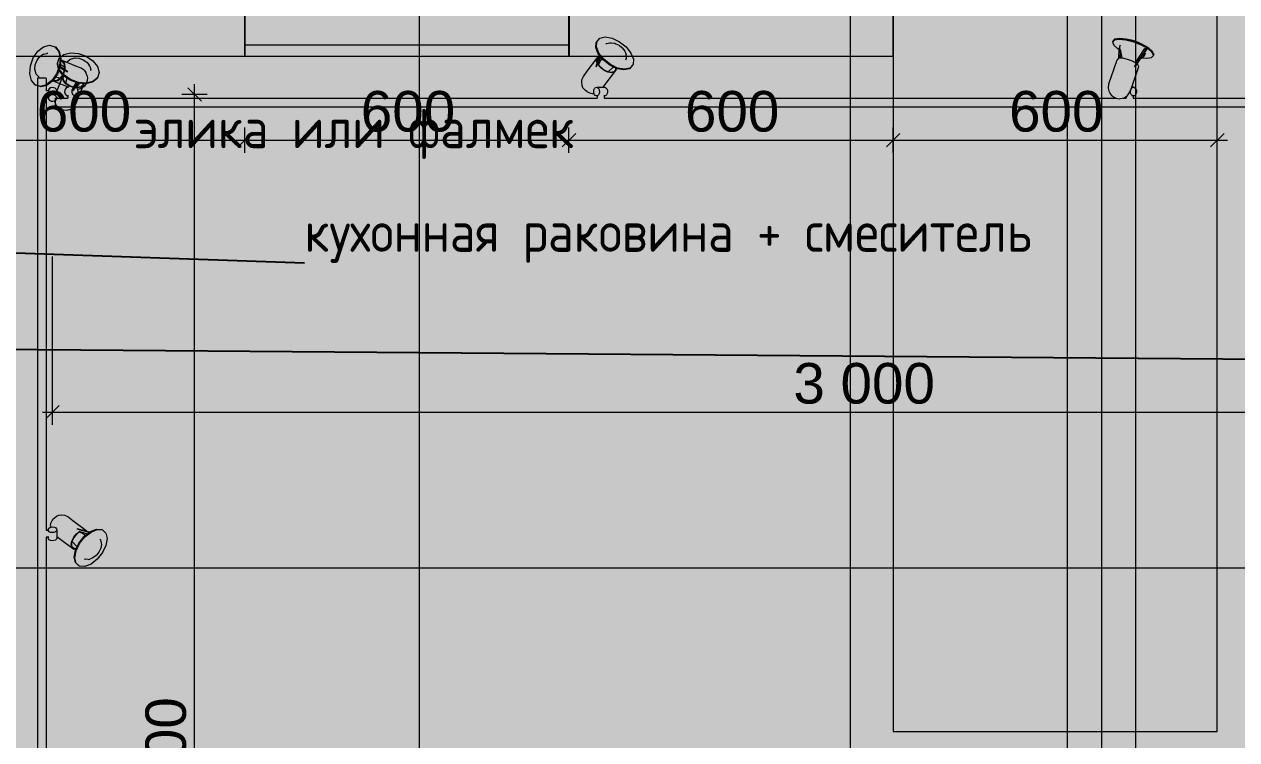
# Model space of a CAD drawing. Header units: millimetres. Extents: x 2336463 to 2579121, y 595385 to 778077.
# Drawn here: x 2474941 to 2477186, y 715096 to 716421 of the extents above; entities that cross this region are included whole.
import ezdxf

# ---------------------------------------------------------------- set-up
doc = ezdxf.new("R2010")
doc.units = ezdxf.units.MM
doc.header["$MEASUREMENT"] = 0
for name, color, linetype, lineweight, true_color in [('+комнаты_Ном._пера__119', 7, 'Continuous', 0, 0xdecbcb), ('+обмер_Ном._пера__242', 7, 'Continuous', 13, 0x1b55b5), ('+развертка_Ном._пера__242', 7, 'Continuous', 13, 0x1b55b5), ('+светильники размеры_Ном._пера__242', 7, 'Continuous', 13, 0x1b55b5), ('1 Планировка размеры_Ном._пера__242', 7, 'Continuous', 13, 0x1b55b5), ('MEP - Электрооборудование.ЭО_Ном._пера__58', 7, 'Continuous', 5, 0xdf0000), ('Сантехника_Ном._пера__45', 7, 'Continuous', 0, 0x76a6fe)]:
    doc.layers.add(name, color=color, linetype=linetype, lineweight=lineweight, true_color=true_color)
for name, color, linetype in [('+обмер', 7, 'Continuous'), ('+светильники размеры', 7, 'Continuous'), ('1 Планировка', 7, 'Continuous'), ('1 Планировка размеры', 7, 'Continuous')]:
    doc.layers.add(name, color=color, linetype=linetype)
for name, color, linetype, lineweight in [('+план полов_Ном._пера__1', 7, 'Continuous', 13), ('1 Планировка_Ном._пера__1', 7, 'Continuous', 13), ('MEP - Электрооборудование.ЭО_Ном._пера__101', 252, 'Continuous', 5), ('Интерьер - Мебель_Ном._пера__19', 255, 'Continuous', 0), ('Сантехника_Ном._пера__5', 5, 'Continuous', 13)]:
    doc.layers.add(name, color=color, linetype=linetype, lineweight=lineweight)
doc.styles.add('СГЕНЕРИР_СТИЛЬ_1', font='arial.ttf')
doc.styles.add('СГЕНЕРИР_СТИЛЬ_3', font='isocp.shx')
doc.styles.add('СГЕНЕРИР_СТИЛЬ_4', font='isocp.shx')
doc.dimstyles.new('СГЕНЕРИР_СТИЛЬ__1', dxfattribs={"dimtxt": 75, "dimasz": 23.75, "dimexe": 0.18, "dimexo": 300, "dimgap": 0, "dimtad": 1, "dimtih": 1, "dimtoh": 1, "dimdec": 0, "dimzin": 0, "dimdsep": 46, "dimtxsty": 'СГЕНЕРИР_СТИЛЬ_1', "dimblk": 'ARROWHEAD_6', "dimblk1": 'ARROWHEAD_6', "dimblk2": 'ARROWHEAD_6', "dimcen": 0.09, "dimclrd": 256, "dimclre": 256, "dimclrt": 256, "dimazin": 0, "dimtfac": 1, "dimtdec": 4, "dimtmove": 0, "dimatfit": 3, "dimfxl": 0, "dimtolj": 1, "dimtzin": 0, "dimarcsym": 0})
doc.dimstyles.new('СГЕНЕРИР_СТИЛЬ__11', dxfattribs={"dimtxt": 0.18, "dimasz": 91.2, "dimexe": 0.18, "dimexo": 0.0625, "dimgap": 0, "dimtad": 0, "dimtih": 1, "dimtoh": 1, "dimdec": 4, "dimzin": 0, "dimdsep": 46, "dimcen": 0.09, "dimadec": 0, "dimazin": 0, "dimtfac": 1, "dimtdec": 4, "dimtmove": 0, "dimatfit": 3, "dimldrblk": 'ARROWHEAD_11', "dimfxl": 0, "dimtolj": 1, "dimtzin": 0, "dimarcsym": 0})
doc.dimstyles.new('СГЕНЕРИР_СТИЛЬ__2', dxfattribs={"dimtxt": 75, "dimasz": 23.75, "dimexe": 0.18, "dimexo": 300, "dimgap": 0, "dimtad": 1, "dimdec": 0, "dimzin": 0, "dimdsep": 46, "dimtxsty": 'СГЕНЕРИР_СТИЛЬ_1', "dimblk": 'ARROWHEAD_6', "dimblk1": 'ARROWHEAD_6', "dimblk2": 'ARROWHEAD_6', "dimcen": 0.09, "dimclrd": 256, "dimclre": 256, "dimclrt": 256, "dimazin": 0, "dimtfac": 1, "dimtdec": 4, "dimtmove": 0, "dimatfit": 3, "dimfxl": 0, "dimtolj": 1, "dimtzin": 0, "dimarcsym": 0})

# ---------------------------------------------------------------- blocks, each defined once
blk = doc.blocks.new('Перекрытие_22', base_point=(2474749.5, 716961.3))
at = {"layer": '1 Планировка_Ном._пера__1', "color": 7, "linetype": 'Continuous', "lineweight": 13, "flags": 128}
blk.add_lwpolyline([(2474749.5, 716961.3), (2474749.5, 716361.3), (2475349.5, 716361.3), (2475349.5, 716961.3)], close=True, dxfattribs=at)
blk = doc.blocks.new('Перекрытие_23', base_point=(2475349.5, 716961.3))
at = {"layer": '1 Планировка_Ном._пера__1', "color": 7, "linetype": 'Continuous', "lineweight": 13, "flags": 128}
blk.add_lwpolyline([(2475349.5, 716961.3), (2475349.5, 716361.3), (2475949.7, 716361.3), (2475949.7, 716961.3)], close=True, dxfattribs=at)
blk = doc.blocks.new('Перекрытие_24', base_point=(2475950, 716961.3))
at = {"layer": '1 Планировка_Ном._пера__1', "color": 7, "linetype": 'Continuous', "lineweight": 13, "flags": 128}
blk.add_lwpolyline([(2475950, 716961.3), (2475950, 716361.3), (2476550, 716361.3), (2476550, 716961.3)], close=True, dxfattribs=at)
blk = doc.blocks.new('Перекрытие_25', base_point=(2476550.4, 716961.3))
at = {"layer": '1 Планировка_Ном._пера__1', "color": 7, "linetype": 'Continuous', "lineweight": 13, "flags": 128}
blk.add_lwpolyline([(2476550.4, 716961.3), (2476550.4, 715111.4), (2477150.4, 715111.4), (2477150.4, 716961.3)], close=True, dxfattribs=at)
blk = doc.blocks.new('Перекрытие_27', base_point=(2476935.7, 714711.4))
at = {"layer": '1 Планировка_Ном._пера__1', "color": 7, "linetype": 'Continuous', "lineweight": 13, "flags": 128}
blk.add_lwpolyline([(2476935.7, 714711.4), (2477335.7, 714711.4), (2477335.7, 716961.3), (2476935.7, 716961.3)], close=True, dxfattribs=at)
blk = doc.blocks.new('Варочная Панель Электрическая 25_2')
at = {"layer": '1 Планировка_Ном._пера__1', "color": 7, "linetype": 'Continuous', "lineweight": 13}
for p, q in [((572, 600), (0, 600)), ((0, 600), (0, 0)), ((572, 0), (572, 600)), ((0, 0), (572, 0))]:
    blk.add_line(p, q, dxfattribs=at)
for centre, major_axis, start_param, end_param in [((161, 423.1), (0, 107.6), 4.712389, 7.853982), ((395, 427.9), (0, 83.7), 4.712389, 7.853982), ((395, 427.9), (0, 83.7), 1.570796, 4.712389), ((161, 423.1), (0, 107.6), 1.570796, 4.712389), ((395, 225.9), (0, 83.7), 4.712389, 7.853982), ((155, 172.1), (0, 95.6), 4.712389, 7.853982), ((395, 225.9), (0, 83.7), 1.570796, 4.712389), ((155, 172.1), (0, 95.6), 1.570796, 4.712389)]:
    blk.add_ellipse(centre, major_axis=major_axis, ratio=0.836667, start_param=start_param, end_param=end_param, dxfattribs=at)
for centre in [(330.7, 54.6), (394.2, 54.6), (457.7, 54.6), (521.2, 54.6)]:
    blk.add_ellipse(centre, major_axis=(0, 30.4), ratio=0.836667, dxfattribs=at)
blk = doc.blocks.new('Набор Источников Света Настенный 25_4')
at = {"layer": 'MEP - Электрооборудование.ЭО_Ном._пера__58', "color": 12, "linetype": 'Continuous', "lineweight": 5, "true_color": 0xdf0000}
for p, q in [((1250, 0), (-1250, 0)), ((1250, -8), (1250, 0)), ((400.3, -16), (-381, -16)), ((394.4, -24.5), (395.7, -22)), ((395.7, -22), (397.5, -20.4)), ((397.5, -20.4), (399.5, -20)), ((400.3, -20), (399.5, -20)), ((400.3, -21.4), (400.3, -16)), ((409.3, -24.5), (410.5, -22)), ((410.5, -22), (412.3, -20.4)), ((414.4, -20), (411.6, -20)), ((412.3, -20.4), (414.4, -20)), ((1213.6, -16), (413.1, -16)), ((413.1, -20), (413.1, -16)), ((414.4, -20), (416.4, -20.8)), ((416.4, -20.8), (418.1, -22.7)), ((1210.5, -21), (1208.7, -23)), ((1212.7, -20), (1210.5, -21)), ((1215, -20.3), (1212.7, -20)), ((1215.2, -20), (1212.7, -20)), ((1213.6, -20), (1213.6, -16)), ((1217, -21.8), (1215, -20.3)), ((1218.5, -24.2), (1217, -21.8)), ((1250, -16), (1226.4, -16)), ((1226.4, -21.6), (1226.4, -16)), ((1228.4, -20.3), (1226.4, -20.1)), ((1230.4, -21.8), (1228.4, -20.3)), ((1231.9, -24.2), (1230.4, -21.8)), ((1250, -11.1), (1250, -8)), ((1250, -13.7), (1250, -11.1)), ((1250, -15.4), (1250, -13.7)), ((1250, -16), (1250, -15.4)), ((396.2, -43.4), (378.3, -67.2)), ((393.9, -27.5), (394.4, -24.5)), ((394.2, -30.6), (393.9, -27.5)), ((395.2, -33.3), (394.2, -30.6)), ((396.9, -35.2), (395.2, -33.3)), ((401.8, -36), (396.2, -43.4)), ((398.9, -36), (396.9, -35.2)), ((413.8, -36), (398.9, -36)), ((408.8, -27.5), (409.3, -24.5)), ((409, -30.6), (408.8, -27.5)), ((410.1, -33.3), (409, -30.6)), ((411.8, -35.2), (410.1, -33.3)), ((413.8, -36), (411.8, -35.2)), ((415.9, -35.6), (413.8, -36)), ((417.7, -34), (415.9, -35.6)), ((418.9, -31.5), (417.7, -34)), ((418.1, -22.7), (419.2, -25.4)), ((421.6, -24.2), (418.9, -24.8)), ((419.4, -28.5), (418.9, -31.5)), ((419.2, -25.4), (419.4, -28.5)), ((421.6, -24.2), (426.4, -25)), ((426.4, -25), (431.4, -27.4)), ((432.2, -28), (431.4, -27.4)), ((432.2, -28), (434.7, -29.9)), ((434.7, -29.9), (435.9, -31)), ((435.9, -31), (439.3, -35.3)), ((439.3, -35.3), (441, -39.5)), ((441, -39.5), (441.5, -45.3)), ((1190.7, -48.3), (1192.6, -42.8)), ((1192.6, -42.8), (1195.8, -38.2)), ((1195.8, -38.2), (1199.7, -35.1)), ((1199.7, -35.1), (1204.3, -33.1)), ((1204.3, -33.1), (1208.2, -32)), ((1207.6, -25.7), (1207.4, -28.8)), ((1207.4, -28.8), (1208.1, -31.8)), ((1208.7, -23), (1207.6, -25.7)), ((1208.1, -31.8), (1209.6, -34.2)), ((1209.6, -34.2), (1211.6, -35.7)), ((1211.6, -35.7), (1213.9, -36)), ((1213.9, -36), (1216.1, -35)), ((1215.6, -36), (1213.9, -36)), ((1216.1, -35), (1217.9, -33)), ((1217.9, -33), (1219, -30.3)), ((1219.2, -27.2), (1218.5, -24.2)), ((1219, -30.3), (1219.2, -27.2)), ((1227.3, -36), (1225.6, -36)), ((1225.7, -36), (1230.6, -37.9)), ((1227.3, -36), (1229.5, -35)), ((1229.5, -35), (1231.3, -33)), ((1230.6, -37.9), (1255.1, -47.8)), ((1231.3, -33), (1232.4, -30.3)), ((1232.6, -27.2), (1231.9, -24.2)), ((1232.4, -30.3), (1232.6, -27.2)), ((1254.7, -48.1), (1265.2, -39.8)), ((1256.1, -48.7), (1266.7, -40.4)), ((1265.2, -39.8), (1276.1, -36.9)), ((1266.7, -40.4), (1277.6, -37.4)), ((1276.1, -36.9), (1285.7, -39.8)), ((1277.6, -37.4), (1287.2, -40.4)), ((1287.2, -40.4), (1285.7, -39.8)), ((1287.2, -40.4), (1294, -48.7)), ((378, -71.3), (378.3, -67.3)), ((378.3, -67.3), (381.3, -63.9)), ((378.3, -67.2), (378.3, -67.3)), ((379.2, -67.8), (382, -64.6)), ((381.3, -63.9), (386.6, -62.7)), ((382, -64.6), (387, -63.5)), ((392.3, -64.4), (383.3, -73.3)), ((386.6, -62.7), (393.3, -63.9)), ((387, -63.5), (393.4, -64.6)), ((393.3, -63.9), (400.3, -67.3)), ((393.4, -64.6), (400.1, -67.8)), ((400.3, -67.3), (406.8, -72.4)), ((431.5, -65.6), (413.6, -89.4)), ((438.5, -56.2), (431.5, -65.6)), ((441.2, -50), (438.5, -56.2)), ((441.5, -45.3), (441.2, -50)), ((1190.2, -53.7), (1190.7, -48.3)), ((1191.3, -58.3), (1190.2, -53.7)), ((1191.3, -58.3), (1193.4, -63.4)), ((1196.7, -67.4), (1193.4, -63.4)), ((1241, -74.8), (1226.9, -65.5)), ((1241.3, -73.9), (1227.4, -64.7)), ((1232.6, -66.8), (1235.4, -59.1)), ((1232.9, -66.8), (1241.9, -72.4)), ((1233.3, -66.8), (1235.9, -59.5)), ((1233.3, -67), (1233.3, -66.8)), ((1235.4, -59.1), (1239.9, -52.5)), ((1235.9, -59.5), (1240.2, -53.3)), ((1239.9, -52.5), (1245.4, -48.2)), ((1240.2, -53.3), (1245.5, -49.1)), ((1240.9, -52.7), (1250.1, -54.8)), ((1240.9, -75.2), (1246.1, -60.5)), ((1242.3, -75.8), (1247.6, -61.1)), ((1245.4, -48.2), (1251.1, -46.6)), ((1245.5, -49.1), (1250.9, -47.7)), ((1246.1, -60.5), (1254.7, -48.1)), ((1247.6, -61.1), (1256.1, -48.7)), ((1250.9, -47.7), (1254.3, -48.7)), ((1251.1, -46.6), (1255, -47.8)), ((1279.9, -54.6), (1281.1, -55.7)), ((1281.1, -55.7), (1285.1, -60.5)), ((1285.1, -60.5), (1286, -63)), ((1286, -63), (1287.7, -69.6)), ((1294, -48.7), (1297.1, -61.1)), ((1297.1, -61.1), (1295.9, -75.8)), ((345.9, -87.9), (346.6, -78.2)), ((350.5, -99.3), (345.9, -87.9)), ((346.6, -78.2), (352.4, -71.7)), ((346.6, -78.2), (347.6, -76.9)), ((347.6, -76.9), (353.4, -70.4)), ((352.4, -71.7), (362.4, -69.5)), ((353.4, -70.4), (363.4, -68.1)), ((359.1, -94), (359.5, -88.4)), ((360.1, -86.7), (359.5, -88.4)), ((362.4, -69.5), (375.1, -71.7)), ((363.4, -68.1), (376.1, -70.4)), ((375.1, -71.7), (388.6, -78.2)), ((376.1, -70.4), (389.6, -76.9)), ((378.9, -71.7), (379.2, -67.8)), ((383.3, -73.3), (382.5, -73.5)), ((388.6, -78.2), (400.8, -87.9)), ((389.6, -76.9), (401.8, -86.6)), ((400.1, -67.8), (406.2, -72.7)), ((400.8, -87.9), (409.9, -99.3)), ((401.8, -86.6), (410.9, -98)), ((410.4, -77.9), (404.3, -89.4)), ((404.3, -86.5), (404.3, -89.7)), ((406.2, -72.7), (410.7, -78.4)), ((411.2, -78.4), (406.6, -92.6)), ((406.8, -72.4), (411.5, -78.4)), ((409, -95.6), (415.2, -73.5)), ((409.5, -96.2), (415.7, -73.9)), ((413.6, -89.4), (410.5, -92.8)), ((410.7, -78.4), (411, -79)), ((412.7, -88.9), (411, -90.8)), ((413, -84.1), (412.7, -88.9)), ((412.9, -83.9), (413, -84.1)), ((413.3, -82.7), (413.9, -84.4)), ((413.9, -84.4), (413.6, -89.4)), ((413.6, -89.4), (413.6, -89.4)), ((1196.7, -67.4), (1201.7, -71.1)), ((1201.7, -71.1), (1211.6, -75.1)), ((1211.6, -75.1), (1237.1, -85.3)), ((1232, -74.5), (1232.4, -69.1)), ((1233.6, -81), (1232, -74.5)), ((1232.7, -74.1), (1233.1, -69.6)), ((1234.2, -80.3), (1232.7, -74.1)), ((1232.8, -73.1), (1240.6, -77.9)), ((1237.2, -85.4), (1233.6, -81)), ((1237.6, -84.4), (1234.2, -80.3)), ((1237.1, -85.3), (1237.2, -85.4)), ((1240, -86.2), (1237.2, -85.4)), ((1240, -85.2), (1237.6, -84.4)), ((1239.7, -89.9), (1240.9, -75.2)), ((1241.1, -90.4), (1242.3, -75.8)), ((1284.2, -85), (1279.7, -91.6)), ((1287, -77.3), (1284.2, -85)), ((1287.7, -69.6), (1287, -77.3)), ((1295.9, -75.8), (1290.6, -90.4)), ((359.5, -110.7), (350.5, -99.3)), ((359.1, -94), (359.5, -96.9)), ((361.9, -102.9), (359.5, -96.9)), ((371.8, -120.4), (359.5, -110.7)), ((366.6, -108.9), (361.9, -102.9)), ((366.6, -108.9), (367.1, -109.6)), ((372.6, -113.9), (367.1, -109.6)), ((409.9, -99.3), (414.5, -110.7)), ((410.5, -92.8), (410.4, -92.9)), ((410.9, -98), (415.5, -109.4)), ((414.5, -110.7), (413.8, -120.4)), ((415.5, -109.4), (414.8, -119.1)), ((1242.7, -102.3), (1239.7, -89.9)), ((1244.1, -102.9), (1241.1, -90.4)), ((1249.6, -110.6), (1242.7, -102.3)), ((1251, -111.2), (1244.1, -102.9)), ((1251, -111.2), (1249.6, -110.6)), ((1260.6, -114.1), (1251, -111.2)), ((1271.5, -111.2), (1260.6, -114.1)), ((1264, -98.7), (1265.6, -98.8)), ((1272, -97.1), (1265.6, -98.8)), ((1282, -102.9), (1271.5, -111.2)), ((1272, -97.1), (1274.2, -96)), ((1279.7, -91.6), (1274.2, -96)), ((1290.6, -90.4), (1282, -102.9)), ((385.3, -126.9), (371.8, -120.4)), ((378.6, -116.7), (372.6, -113.9)), ((380.2, -117.4), (378.6, -116.7)), ((386.9, -118.6), (380.2, -117.4)), ((398, -129.2), (385.3, -126.9)), ((389.6, -118.1), (386.9, -118.6)), ((395.4, -116.8), (389.6, -118.1)), ((396.8, -115.8), (395.4, -116.8)), ((408, -126.9), (398, -129.2)), ((413.8, -120.4), (408, -126.9)), ((413.8, -120.4), (414.8, -119.1))]:
    blk.add_line(p, q, dxfattribs=at)
blk = doc.blocks.new('Набор Источников Света Настенный 25')
at = {"layer": 'MEP - Электрооборудование.ЭО_Ном._пера__58', "color": 12, "linetype": 'Continuous', "lineweight": 5, "true_color": 0xdf0000}
for p, q in [((1500, 0), (-1500, 0)), ((1500, -8), (1500, 0)), ((-496.4, -16), (-1463.6, -16)), ((-502.1, -24.5), (-500.8, -22)), ((-500.8, -22), (-498.9, -20.4)), ((-498.9, -20.4), (-496.7, -20)), ((-496.7, -20), (-494.5, -20.8)), ((-496.7, -20), (-494.1, -20)), ((-496.4, -20), (-496.4, -16)), ((-494.5, -20.8), (-492.7, -22.7)), ((-485.6, -20.7), (-487.2, -22.5)), ((-479.5, -16.4), (-485.6, -20.7)), ((-477.5, -16), (-483.6, -16)), ((-483.6, -19.3), (-483.6, -16)), ((-472.2, -15), (-479.5, -16.4)), ((-470.5, -14.7), (-472.2, -15)), ((-467.9, -15), (-470.5, -14.7)), ((-465, -15.8), (-467.9, -15)), ((-462.1, -16.9), (-465, -15.8)), ((483.6, -16), (-464.4, -16)), ((-459.7, -18.2), (-462.1, -16.9)), ((-458.1, -19.6), (-459.7, -18.2)), ((-458.1, -19.6), (-453.5, -24.8)), ((477.7, -24.5), (479, -22)), ((479, -22), (480.8, -20.4)), ((480.8, -20.4), (482.9, -20)), ((483.6, -20), (482.9, -20)), ((483.6, -21.4), (483.6, -16)), ((492.6, -24.5), (493.9, -22)), ((493.9, -22), (495.7, -20.4)), ((497.7, -20), (495, -20)), ((495.7, -20.4), (497.7, -20)), ((1463.6, -16), (496.4, -16)), ((496.4, -20), (496.4, -16)), ((497.7, -20), (499.8, -20.8)), ((499.8, -20.8), (501.4, -22.7)), ((1460.5, -21), (1458.7, -23)), ((1462.7, -20), (1460.5, -21)), ((1465, -20.3), (1462.7, -20)), ((1465.2, -20), (1462.7, -20)), ((1463.6, -20), (1463.6, -16)), ((1467, -21.8), (1465, -20.3)), ((1468.5, -24.2), (1467, -21.8)), ((1500, -16), (1476.4, -16)), ((1476.4, -21.6), (1476.4, -16)), ((1478.4, -20.3), (1476.4, -20.1)), ((1480.4, -21.8), (1478.4, -20.3)), ((1481.9, -24.2), (1480.4, -21.8)), ((1500, -11.1), (1500, -8)), ((1500, -13.7), (1500, -11.1)), ((1500, -15.4), (1500, -13.7)), ((1500, -16), (1500, -15.4)), ((-495.6, -41.9), (-506.7, -74.2)), ((-502.7, -27.6), (-502.1, -24.5)), ((-502.4, -30.6), (-502.7, -27.6)), ((-501.3, -33.3), (-502.4, -30.6)), ((-499.5, -35.2), (-501.3, -33.3)), ((-497.3, -36), (-499.5, -35.2)), ((-495.1, -35.6), (-497.3, -36)), ((-497.3, -36), (-493.6, -36)), ((-491.3, -29.3), (-495.6, -41.9)), ((-493.2, -34), (-495.1, -35.6)), ((-492.3, -32.4), (-493.2, -34)), ((-492.7, -22.7), (-491.6, -25.4)), ((-491.6, -25.4), (-491.3, -28.4)), ((-491.3, -28.4), (-491.6, -30.4)), ((-487.2, -22.5), (-491.3, -29.3)), ((-451.4, -42.1), (-455.7, -54.8)), ((-452.6, -26.9), (-453.5, -24.8)), ((-452.6, -26.9), (-450.4, -34.4)), ((-450.4, -34.4), (-451.4, -42.1)), ((479.5, -43.4), (461.6, -67.2)), ((477.2, -27.5), (477.7, -24.5)), ((477.5, -30.6), (477.2, -27.5)), ((478.6, -33.3), (477.5, -30.6)), ((480.2, -35.2), (478.6, -33.3)), ((485.1, -36), (479.5, -43.4)), ((482.3, -36), (480.2, -35.2)), ((497.1, -36), (482.3, -36)), ((492.1, -27.5), (492.6, -24.5)), ((492.4, -30.6), (492.1, -27.5)), ((493.4, -33.3), (492.4, -30.6)), ((495.1, -35.2), (493.4, -33.3)), ((497.1, -36), (495.1, -35.2)), ((499.2, -35.6), (497.1, -36)), ((501, -34), (499.2, -35.6)), ((502.3, -31.5), (501, -34)), ((501.4, -22.7), (502.5, -25.4)), ((505, -24.2), (502.2, -24.8)), ((502.8, -28.5), (502.3, -31.5)), ((502.5, -25.4), (502.8, -28.5)), ((505, -24.2), (509.7, -25)), ((509.7, -25), (514.7, -27.4)), ((515.6, -28), (514.7, -27.4)), ((515.6, -28), (518, -29.9)), ((518, -29.9), (519.3, -31)), ((519.3, -31), (522.6, -35.3)), ((522.6, -35.3), (524.3, -39.5)), ((524.3, -39.5), (524.8, -45.3)), ((1440.7, -48.3), (1442.6, -42.8)), ((1442.6, -42.8), (1445.8, -38.2)), ((1445.8, -38.2), (1449.7, -35.1)), ((1449.7, -35.1), (1454.3, -33.1)), ((1454.3, -33.1), (1458.2, -32)), ((1457.6, -25.7), (1457.4, -28.8)), ((1457.4, -28.8), (1458.1, -31.8)), ((1458.7, -23), (1457.6, -25.7)), ((1458.1, -31.8), (1459.6, -34.2)), ((1459.6, -34.2), (1461.6, -35.7)), ((1461.6, -35.7), (1463.9, -36)), ((1463.9, -36), (1466.1, -35)), ((1465.6, -36), (1463.9, -36)), ((1466.1, -35), (1467.9, -33)), ((1467.9, -33), (1469, -30.3)), ((1469.2, -27.2), (1468.5, -24.2)), ((1469, -30.3), (1469.2, -27.2)), ((1477.3, -36), (1475.6, -36)), ((1475.7, -36), (1480.6, -37.9)), ((1477.3, -36), (1479.5, -35)), ((1479.5, -35), (1481.3, -33)), ((1480.6, -37.9), (1505.1, -47.8)), ((1481.3, -33), (1482.4, -30.3)), ((1482.6, -27.2), (1481.9, -24.2)), ((1482.4, -30.3), (1482.6, -27.2)), ((1504.7, -48.1), (1515.2, -39.8)), ((1506.1, -48.7), (1516.7, -40.4)), ((1515.2, -39.8), (1526.1, -36.9)), ((1516.7, -40.4), (1527.6, -37.4)), ((1526.1, -36.9), (1535.7, -39.8)), ((1527.6, -37.4), (1537.2, -40.4)), ((1537.2, -40.4), (1535.7, -39.8)), ((1537.2, -40.4), (1544, -48.7)), ((-455.7, -54.8), (-466.8, -87)), ((461.3, -71.3), (461.6, -67.3)), ((461.6, -67.3), (464.6, -63.9)), ((461.6, -67.2), (461.6, -67.3)), ((462.5, -67.8), (465.4, -64.6)), ((464.6, -63.9), (469.9, -62.7)), ((465.4, -64.6), (470.4, -63.5)), ((475.7, -64.4), (466.7, -73.3)), ((469.9, -62.7), (476.6, -63.9)), ((470.4, -63.5), (476.7, -64.6)), ((476.6, -63.9), (483.7, -67.3)), ((476.7, -64.6), (483.5, -67.8)), ((483.7, -67.3), (490.1, -72.4)), ((514.8, -65.6), (496.9, -89.4)), ((521.8, -56.2), (514.8, -65.6)), ((524.5, -50), (521.8, -56.2)), ((524.8, -45.3), (524.5, -50)), ((1440.2, -53.7), (1440.7, -48.3)), ((1441.3, -58.3), (1440.2, -53.7)), ((1441.3, -58.3), (1443.4, -63.4)), ((1446.7, -67.4), (1443.4, -63.4)), ((1491, -74.8), (1476.9, -65.5)), ((1491.3, -73.9), (1477.4, -64.7)), ((1482.6, -66.8), (1485.4, -59.1)), ((1482.9, -66.8), (1491.9, -72.4)), ((1483.3, -66.8), (1485.9, -59.5)), ((1483.3, -67), (1483.3, -66.8)), ((1485.4, -59.1), (1489.9, -52.5)), ((1485.9, -59.5), (1490.2, -53.3)), ((1489.9, -52.5), (1495.4, -48.2)), ((1490.2, -53.3), (1495.5, -49.1)), ((1490.9, -52.7), (1500.1, -54.8)), ((1490.9, -75.2), (1496.1, -60.5)), ((1492.3, -75.8), (1497.6, -61.1)), ((1495.4, -48.2), (1501.1, -46.6)), ((1495.5, -49.1), (1500.9, -47.7)), ((1496.1, -60.5), (1504.7, -48.1)), ((1497.6, -61.1), (1506.1, -48.7)), ((1500.9, -47.7), (1504.3, -48.7)), ((1501.1, -46.6), (1505, -47.8)), ((1529.9, -54.6), (1531.1, -55.7)), ((1531.1, -55.7), (1535.1, -60.5)), ((1535.1, -60.5), (1536, -63)), ((1536, -63), (1537.7, -69.6)), ((1544, -48.7), (1547.1, -61.1)), ((1547.1, -61.1), (1545.9, -75.8)), ((-521.4, -107.2), (-499.2, -74)), ((-520.8, -107.7), (-498.3, -74)), ((-500.5, -81.2), (-517.6, -107.7)), ((-509.5, -88.6), (-513.9, -91.1)), ((-508.2, -87.5), (-509.5, -88.6)), ((-506.7, -74.2), (-505.5, -77.2)), ((-506.7, -74.2), (-506.7, -74.2)), ((-505.5, -77.2), (-502.8, -79.5)), ((-500.7, -81.1), (-495.2, -84.2)), ((-495.2, -84.2), (-487.6, -87.1)), ((-487.6, -87.1), (-479.9, -89.1)), ((-479.9, -89.1), (-473.3, -89.8)), ((-475.7, -89.5), (-475.9, -90.5)), ((-472.8, -89.7), (-473.4, -102.1)), ((-473.3, -89.8), (-468.7, -89.1)), ((-472.2, -89.6), (-472.8, -103.8)), ((-469.8, -107.7), (-469.4, -89.2)), ((-468.7, -89.1), (-466.8, -87.1)), ((-466.8, -87), (-466.8, -87.1)), ((429.2, -87.9), (429.9, -78.2)), ((433.8, -99.3), (429.2, -87.9)), ((429.9, -78.2), (435.7, -71.7)), ((429.9, -78.2), (430.9, -76.9)), ((430.9, -76.9), (436.7, -70.4)), ((435.7, -71.7), (445.7, -69.5)), ((436.7, -70.4), (446.7, -68.1)), ((442.5, -94), (442.9, -88.4)), ((443.4, -86.7), (442.9, -88.4)), ((445.7, -69.5), (458.4, -71.7)), ((446.7, -68.1), (459.4, -70.4)), ((458.4, -71.7), (471.9, -78.2)), ((459.4, -70.4), (472.9, -76.9)), ((462.2, -71.7), (462.5, -67.8)), ((466.7, -73.3), (465.9, -73.5)), ((471.9, -78.2), (484.2, -87.9)), ((472.9, -76.9), (485.2, -86.6)), ((483.5, -67.8), (489.6, -72.7)), ((484.2, -87.9), (493.2, -99.3)), ((485.2, -86.6), (494.2, -98)), ((493.8, -77.9), (487.6, -89.4)), ((487.7, -86.5), (487.6, -89.7)), ((489.6, -72.7), (494.1, -78.4)), ((494.5, -78.4), (489.9, -92.6)), ((490.1, -72.4), (494.9, -78.4)), ((492.3, -95.6), (498.5, -73.5)), ((492.8, -96.2), (499.1, -73.9)), ((496.9, -89.4), (493.9, -92.8)), ((494.1, -78.4), (494.3, -79)), ((496, -88.9), (494.3, -90.8)), ((496.4, -84.1), (496, -88.9)), ((496.3, -83.9), (496.4, -84.1)), ((496.6, -82.7), (497.3, -84.4)), ((497.3, -84.4), (496.9, -89.4)), ((496.9, -89.4), (496.9, -89.4)), ((1446.7, -67.4), (1451.7, -71.1)), ((1451.7, -71.1), (1461.6, -75.1)), ((1461.6, -75.1), (1487.1, -85.3)), ((1482, -74.5), (1482.4, -69.1)), ((1483.6, -81), (1482, -74.5)), ((1482.7, -74.1), (1483.1, -69.6)), ((1484.2, -80.3), (1482.7, -74.1)), ((1482.8, -73.1), (1490.6, -77.9)), ((1487.2, -85.4), (1483.6, -81)), ((1487.6, -84.4), (1484.2, -80.3)), ((1487.1, -85.3), (1487.2, -85.4)), ((1490, -86.2), (1487.2, -85.4)), ((1490, -85.2), (1487.6, -84.4)), ((1489.7, -89.9), (1490.9, -75.2)), ((1491.1, -90.4), (1492.3, -75.8)), ((1534.2, -85), (1529.7, -91.6)), ((1537, -77.3), (1534.2, -85)), ((1537.7, -69.6), (1537, -77.3)), ((1545.9, -75.8), (1540.6, -90.4)), ((-534.5, -96.8), (-533.9, -95)), ((-534.5, -96.8), (-532.2, -102.4)), ((-530.4, -91.2), (-533.9, -95)), ((-533.9, -95), (-531.6, -100.6)), ((-532.2, -102.4), (-524.5, -109)), ((-531.6, -100.6), (-523.9, -107.2)), ((-521.7, -89.9), (-530.4, -91.2)), ((-524.5, -109), (-512.5, -115.7)), ((-523.9, -107.2), (-511.9, -113.9)), ((-513.3, -90.8), (-521.7, -89.9)), ((-521.4, -107.2), (-520.8, -107.7)), ((-517.6, -107.7), (-520.8, -107.7)), ((-518.1, -96.3), (-519.2, -99.7)), ((-516, -93.3), (-518.1, -96.3)), ((-513.9, -91.1), (-516, -93.3)), ((-475.9, -90.5), (-473.3, -102.7)), ((-473.3, -102.7), (-471.3, -107.7)), ((-471.4, -111.4), (-472.7, -114.7)), ((-471.3, -107.7), (-471.4, -111.4)), ((-471.3, -107.7), (-469.8, -107.7)), ((-468, -107.2), (-469.7, -106.3)), ((-460.2, -113.9), (-468, -107.2)), ((442.9, -110.7), (433.8, -99.3)), ((442.5, -94), (442.8, -96.9)), ((445.2, -102.9), (442.8, -96.9)), ((455.1, -120.4), (442.9, -110.7)), ((450, -108.9), (445.2, -102.9)), ((450, -108.9), (450.5, -109.6)), ((455.9, -113.9), (450.5, -109.6)), ((493.2, -99.3), (497.8, -110.7)), ((493.9, -92.8), (493.7, -92.9)), ((494.2, -98), (498.8, -109.4)), ((497.8, -110.7), (497.1, -120.4)), ((498.8, -109.4), (498.1, -119.1)), ((1492.7, -102.3), (1489.7, -89.9)), ((1494.1, -102.9), (1491.1, -90.4)), ((1499.6, -110.6), (1492.7, -102.3)), ((1501, -111.2), (1494.1, -102.9)), ((1501, -111.2), (1499.6, -110.6)), ((1510.6, -114.1), (1501, -111.2)), ((1521.5, -111.2), (1510.6, -114.1)), ((1514, -98.7), (1515.6, -98.8)), ((1522, -97.1), (1515.6, -98.8)), ((1532, -102.9), (1521.5, -111.2)), ((1522, -97.1), (1524.2, -96)), ((1529.7, -91.6), (1524.2, -96)), ((1540.6, -90.4), (1532, -102.9)), ((-512.5, -115.7), (-498.1, -121.3)), ((-511.9, -113.9), (-497.5, -119.5)), ((-510.8, -116.4), (-506.1, -119)), ((-506.1, -119), (-499.6, -121.5)), ((-499.6, -121.5), (-493.1, -123.2)), ((-498.1, -121.3), (-483.4, -125.1)), ((-497.5, -119.5), (-482.8, -123.3)), ((-493.1, -123.2), (-489.4, -123.6)), ((-483.4, -125.1), (-470.8, -126.4)), ((-482.8, -123.3), (-470.2, -124.6)), ((-470.8, -126.4), (-462, -125.1)), ((-470.2, -124.6), (-461.4, -123.3)), ((-462, -125.1), (-458.6, -121.3)), ((-461.4, -123.3), (-457.9, -119.5)), ((-457.9, -119.5), (-460.2, -113.9)), ((-458.6, -121.3), (-457.9, -119.5)), ((468.6, -126.9), (455.1, -120.4)), ((461.9, -116.7), (455.9, -113.9)), ((463.5, -117.4), (461.9, -116.7)), ((470.2, -118.6), (463.5, -117.4)), ((481.3, -129.2), (468.6, -126.9)), ((472.9, -118.1), (470.2, -118.6)), ((478.8, -116.8), (472.9, -118.1)), ((480.2, -115.8), (478.8, -116.8)), ((491.4, -126.9), (481.3, -129.2)), ((497.1, -120.4), (491.4, -126.9)), ((497.1, -120.4), (498.1, -119.1))]:
    blk.add_line(p, q, dxfattribs=at)
blk = doc.blocks.new('*D2403', base_point=(2086872, 585813.7))
at = {"layer": '1 Планировка размеры_Ном._пера__242', "color": 152, "linetype": 'Continuous', "lineweight": 13, "true_color": 0x1b55b5}
for p, q in [((2474762, 716218.4), (2474737, 716193.4)), ((2474749.5, 716182.5), (2474749.5, 716229.3)), ((2475362, 716218.4), (2475337, 716193.4)), ((2475349.5, 716182.5), (2475349.5, 716229.3)), ((2474730.7, 716205.9), (2474749.5, 716205.9)), ((2474749.5, 716205.9), (2475349.5, 716205.9))]:
    blk.add_line(p, q, dxfattribs=at)
at = {"layer": '1 Планировка размеры_Ном._пера__242', "color": 152, "lineweight": 13, "true_color": 0x1b55b5, "insert": (2474964.1, 716220.9), "char_height": 75, "attachment_point": 7, "style": 'СГЕНЕРИР_СТИЛЬ_1'}
blk.add_mtext('\\A1;{\\pql;\\fArial|b0|i0|c204|p38;600}', dxfattribs=at)
blk = doc.blocks.new('ARROWHEAD_6')
at = {"color": 0, "linetype": 'Continuous', "lineweight": 0}
for p, q in [((0, 0), (-1, 0)), ((-0.5, -0.5), (0.5, 0.5))]:
    blk.add_line(p, q, dxfattribs=at)
blk = doc.blocks.new('*D2404', base_point=(2086872, 585813.7))
at = {"layer": '1 Планировка размеры_Ном._пера__242', "color": 152, "linetype": 'Continuous', "lineweight": 13, "true_color": 0x1b55b5}
for p, q in [((2475362, 716218.4), (2475337, 716193.4)), ((2475349.5, 716182.5), (2475349.5, 716229.3)), ((2475962.2, 716218.4), (2475937.2, 716193.4)), ((2475949.7, 716182.5), (2475949.7, 716229.3)), ((2475349.5, 716205.9), (2475949.7, 716205.9))]:
    blk.add_line(p, q, dxfattribs=at)
at = {"layer": '1 Планировка размеры_Ном._пера__242', "color": 152, "lineweight": 13, "true_color": 0x1b55b5, "insert": (2475564.2, 716220.9), "char_height": 75, "attachment_point": 7, "style": 'СГЕНЕРИР_СТИЛЬ_1'}
blk.add_mtext('\\A1;{\\pql;\\fArial|b0|i0|c204|p38;600}', dxfattribs=at)
blk = doc.blocks.new('*D2405', base_point=(2086872, 585813.7))
at = {"layer": '1 Планировка размеры_Ном._пера__242', "color": 152, "linetype": 'Continuous', "lineweight": 13, "true_color": 0x1b55b5}
for p, q in [((2475962.2, 716218.4), (2475937.2, 716193.4)), ((2475949.7, 716182.5), (2475949.7, 716229.3)), ((2476562.5, 716218.4), (2476537.5, 716193.4)), ((2476550, 716182.5), (2476550, 716229.3)), ((2475949.7, 716205.9), (2476550, 716205.9))]:
    blk.add_line(p, q, dxfattribs=at)
at = {"layer": '1 Планировка размеры_Ном._пера__242', "color": 152, "lineweight": 13, "true_color": 0x1b55b5, "insert": (2476164.5, 716220.9), "char_height": 75, "attachment_point": 7, "style": 'СГЕНЕРИР_СТИЛЬ_1'}
blk.add_mtext('\\A1;{\\pql;\\fArial|b0|i0|c204|p38;600}', dxfattribs=at)
blk = doc.blocks.new('*D2406', base_point=(2086872, 585813.7))
at = {"layer": '1 Планировка размеры_Ном._пера__242', "color": 152, "linetype": 'Continuous', "lineweight": 13, "true_color": 0x1b55b5}
for p, q in [((2476562.5, 716218.4), (2476537.5, 716193.4)), ((2476550, 716182.5), (2476550, 716229.3)), ((2477137.9, 716193.4), (2477162.9, 716218.4)), ((2477150.4, 715411.4), (2477150.4, 716229.3)), ((2476550, 716205.9), (2477150.4, 716205.9)), ((2477150.4, 716205.9), (2477169.2, 716205.9))]:
    blk.add_line(p, q, dxfattribs=at)
at = {"layer": '1 Планировка размеры_Ном._пера__242', "color": 152, "lineweight": 13, "true_color": 0x1b55b5, "insert": (2476764.8, 716220.9), "char_height": 75, "attachment_point": 7, "style": 'СГЕНЕРИР_СТИЛЬ_1'}
blk.add_mtext('\\A1;{\\pql;\\fArial|b0|i0|c204|p38;600}', dxfattribs=at)
blk = doc.blocks.new('*D3326', base_point=(2086872, 585813.7))
at = {"layer": '+светильники размеры_Ном._пера__242', "color": 152, "linetype": 'Continuous', "lineweight": 13, "true_color": 0x1b55b5}
for p, q in [((2474993.3, 715678.9), (2474993.3, 715990.7)), ((2477993.7, 715678.9), (2477993.7, 715939.5)), ((2474974.6, 715702.4), (2474993.3, 715702.4)), ((2475005.8, 715714.9), (2474980.8, 715689.9)), ((2474993.3, 715702.4), (2477993.7, 715702.4)), ((2477981.2, 715689.9), (2478006.2, 715714.9)), ((2477993.7, 715702.4), (2478012.4, 715702.4))]:
    blk.add_line(p, q, dxfattribs=at)
at = {"layer": '+светильники размеры_Ном._пера__242', "color": 152, "lineweight": 13, "true_color": 0x1b55b5, "insert": (2476365.3, 715717.4), "char_height": 75, "attachment_point": 7, "style": 'СГЕНЕРИР_СТИЛЬ_1'}
blk.add_mtext('\\A1;{\\pql;\\fArial|b0|i0|c204|p38;3\xa0000}', dxfattribs=at)
blk = doc.blocks.new('*D3327', base_point=(2086872, 585813.7))
at = {"layer": '+светильники размеры_Ном._пера__242', "color": 152, "linetype": 'Continuous', "lineweight": 13, "true_color": 0x1b55b5}
for p, q in [((2475268.9, 716278.2), (2475243.9, 716303.2)), ((2475256.4, 716290.7), (2475256.4, 716309.4)), ((2475279.8, 716290.7), (2475232.9, 716290.7)), ((2475256.4, 713791.1), (2475256.4, 716290.7)), ((2475279.8, 713791.1), (2475232.9, 713791.1)), ((2475243.9, 713803.6), (2475268.9, 713778.6)), ((2475256.4, 713772.4), (2475256.4, 713791.1))]:
    blk.add_line(p, q, dxfattribs=at)
at = {"layer": '+светильники размеры_Ном._пера__242', "color": 152, "lineweight": 13, "true_color": 0x1b55b5, "insert": (2475241.4, 714912.7), "char_height": 75, "attachment_point": 7, "rotation": 90, "style": 'СГЕНЕРИР_СТИЛЬ_1'}
blk.add_mtext('\\A1;{\\pql;\\fArial|b0|i0|c204|p38;2\xa0500}', dxfattribs=at)
blk = doc.blocks.new('ARROWHEAD_11')
at = {"color": 0, "linetype": 'Continuous', "lineweight": 0}
blk.add_line((0, 0), (-1, 0), dxfattribs=at)
at = {"color": 0, "linetype": 'Continuous', "lineweight": 0, "const_width": 0.25, "flags": 128}
blk.add_lwpolyline([(-0.125, 0, 1), (0.125, 0, 1)], format="xyb", close=True, dxfattribs=at)
blk = doc.blocks.new('*D3997', base_point=(2086872, 585813.7))
at = {"layer": '+обмер_Ном._пера__242', "color": 152, "linetype": 'Continuous', "lineweight": 13, "true_color": 0x1b55b5}
for p, q in [((2476483.4, 716953.3), (2476458.4, 716978.3)), ((2476470.9, 716965.8), (2476470.9, 716984.6)), ((2476494.3, 716965.8), (2475190.7, 716965.8)), ((2476470.9, 710880.5), (2476470.9, 716965.8)), ((2476458.4, 710893), (2476483.4, 710868)), ((2478648.3, 710880.5), (2476447.4, 710880.5))]:
    blk.add_line(p, q, dxfattribs=at)
at = {"layer": '+обмер_Ном._пера__242', "color": 152, "lineweight": 13, "true_color": 0x1b55b5, "insert": (2476455.9, 713794.9), "char_height": 75, "attachment_point": 7, "rotation": 90, "style": 'СГЕНЕРИР_СТИЛЬ_1'}
blk.add_mtext('\\A1;{\\pql;\\fArial|b0|i0|c204|p38;6\xa0085}', dxfattribs=at)
blk = doc.blocks.new('*D3999', base_point=(2086872, 585813.7))
at = {"layer": '+обмер_Ном._пера__242', "color": 152, "linetype": 'Continuous', "lineweight": 13, "true_color": 0x1b55b5}
for p, q in [((2477012, 716953.3), (2476987, 716978.3)), ((2476999.5, 716965.8), (2476999.5, 716984.6)), ((2477023, 716965.8), (2475190.7, 716965.8)), ((2476999.5, 703610.7), (2476999.5, 716965.8)), ((2476987, 703623.2), (2477012, 703598.2)), ((2477023, 703610.7), (2475767.2, 703610.7)), ((2476999.5, 703591.9), (2476999.5, 703610.7))]:
    blk.add_line(p, q, dxfattribs=at)
at = {"layer": '+обмер_Ном._пера__242', "color": 152, "lineweight": 13, "true_color": 0x1b55b5, "insert": (2476984.5, 710131.6), "char_height": 75, "attachment_point": 7, "rotation": 90, "style": 'СГЕНЕРИР_СТИЛЬ_1'}
blk.add_mtext('\\A1;{\\pql;\\fArial|b0|i0|c204|p38;13\xa0355}', dxfattribs=at)

msp = doc.modelspace()

# ---------------------------------------------------------------- hatches: boundary and pattern name
at = {"layer": '+комнаты_Ном._пера__119', "linetype": 'Continuous', "lineweight": 0, "true_color": 0x373232}
msp.add_hatch(color=250, dxfattribs=at).paths.add_polyline_path([(2473848.3, 712643.4), (2473848.3, 713486.9), (2474150.3, 713486.9), (2474150.3, 714836), (2474655.3, 714836), (2474655.3, 715512.1), (2474050.3, 715512.1), (2474050.3, 716965.9), (2477335.2, 716965.9), (2477335.2, 717305.8), (2479014.2, 717305.8), (2479014.2, 717075.8), (2479267.2, 717075.8), (2479267.2, 716985.8), (2480468.3, 716985.8), (2480468.3, 717073), (2480887, 717073), (2480887, 715512.1), (2480887, 714836), (2480887, 713486.9), (2480887, 712830.7), (2480858.2, 712830.7), (2480858.2, 712643.4), (2480853.2, 712643.4), (2480853.2, 711257), (2480553.7, 711257), (2480553.7, 710880.5), (2480553.7, 710630.5), (2478948.3, 710630.5), (2478948.3, 710880.5), (2473838.7, 710880.5), (2473838.7, 712643.4)])
at = {"layer": '+план полов_Ном._пера__1', "linetype": 'Continuous', "lineweight": 13}
h = msp.add_hatch(dxfattribs=at)
h.set_pattern_fill('Сетка_1200х1200', style=0, pattern_type=2)
h.set_pattern_definition([(0, (2086872, 585813.7), (0, 1200), []), (90, (2086872, 585813.7), (-1200, 0), [])])
h.paths.add_polyline_path([(2478948.1, 710628.3), (2478948.1, 710879.9), (2473847.1, 710879.9), (2473847.1, 712656.4), (2473848.4, 712656.4), (2473848.4, 713484.4), (2474150.3, 713484.4), (2474150.3, 713861), (2474150.3, 714834.8), (2474655.3, 714834.8), (2474655.3, 715512.1), (2474052.4, 715512.1), (2474052.4, 716500.4), (2474050.3, 716500.4), (2474050.3, 716965.8), (2477335.2, 716965.8), (2477335.2, 717312), (2479008.9, 717312), (2479008.9, 716985.8), (2479267.2, 716985.8), (2480877.3, 716985.8), (2480877.3, 717315.8), (2482252.3, 717315.8), (2482252.3, 716570.8), (2482755, 716570.8), (2482755, 716961), (2484448.1, 716961), (2484727.4, 716961), (2484727.4, 717281.3), (2486379.8, 717281.3), (2486379.8, 716944.3), (2486588.1, 716944.3), (2486588.1, 716945.3), (2489504.9, 716945.3), (2489504.9, 712656.7), (2489504.9, 712245.1), (2487540, 712245.1), (2487540, 712245.9), (2487348.6, 712245.9), (2485984.9, 712245.9), (2485984.9, 712125.1), (2487348.6, 712125.1), (2487348.6, 711366.5), (2487540, 711366.5), (2487579.8, 711366.5), (2487579.8, 709148.7), (2487579.8, 709135.4), (2485986.6, 709135.4), (2485986.6, 708847.9), (2485986.7, 708847.9), (2485986.7, 701807.7), (2485986.7, 701507.1), (2485986.7, 697660.1), (2485988, 697660.1), (2485988, 694310.7), (2485986.7, 694310.7), (2485986.7, 694010.7), (2487589.3, 694010.7), (2487589.3, 690742.6), (2487516.5, 690736.1, -0.000118), (2487516.6, 690735.6), (2487587.2, 690742.4, -0.000396), (2487587.3, 690740.2, -0.342625), (2486386.8, 689334.6, -0.000421), (2486384.5, 689334.3), (2486384.8, 689332.2), (2483593.3, 689332.2), (2479499.4, 689332.2), (2478989.4, 689332.2), (2478989.4, 690566.8), (2478899.4, 690566.8), (2478899.4, 692071.8), (2479409.7, 692071.8), (2479409.7, 692610.8), (2478994.4, 692610.8), (2478994.4, 693615.4), (2479499.4, 693615.4), (2481099.4, 693615.4), (2481099.4, 694103.2), (2482744.3, 694103.2), (2482744.3, 693615.4), (2483349.3, 693615.4), (2483349.3, 694010.7), (2484745.7, 694010.7), (2484745.7, 697660.1), (2484747.1, 697660.1), (2484747.1, 701507.1), (2484747.1, 702214.4), (2483392.7, 702214.4), (2483392.7, 704178), (2482933.1, 704178), (2482698.2, 704178), (2482698.2, 701224.7), (2481074.4, 701224.7), (2481074.4, 704011), (2480462.2, 704011), (2480462.2, 703617), (2479416.3, 703617), (2479416.3, 703616.4), (2478567.2, 703616.4), (2478567.2, 703599.4), (2475467.2, 703599.4), (2475467.2, 705401.1), (2473877.2, 705401.1), (2473877.2, 706611.6), (2474188.4, 706611.6), (2474188.4, 707984.1), (2473844.2, 707984.1), (2473844.2, 710628.3)])
h.paths.add_polyline_path([(2480553.3, 710237), (2480841.9, 710237), (2480841.9, 708271.4), (2480841.9, 707227.4), (2480841.9, 706912.3), (2481733.8, 706912.3), (2481733.8, 706985.3), (2482661.5, 706985.3), (2482661.5, 706602.6), (2482663.2, 706602.6), (2482663.2, 705692.7), (2482659.9, 705692.7), (2482659.9, 705398.6), (2484744.3, 705398.6), (2484744.3, 709982), (2482588.8, 709982), (2482588.8, 709923.7), (2481714, 709923.7), (2481714, 709985.2), (2481141.6, 709985.2), (2481141.6, 711620.7), (2481680.9, 711620.7), (2482703.1, 711620.7), (2482703.1, 712596), (2483444, 712596), (2483444, 712927.6), (2483445.7, 712927.6), (2483445.7, 713531.8), (2483445.7, 713808), (2482903.2, 713808), (2482903.2, 713811.3), (2481333.2, 713811.3), (2481333.2, 713812.6), (2481143.2, 713812.6), (2481143.2, 712830.7), (2480842.6, 712830.7), (2480842.6, 711636.4), (2480842.3, 711636.4), (2480842.3, 711256.1), (2480553.3, 711256.1)], flags=0)
h.paths.add_polyline_path([(2482903.2, 716167.8), (2482903.2, 716167.4), (2482932, 716167.4), (2482932, 716167.8)], flags=0)
at = {"layer": 'Интерьер - Мебель_Ном._пера__19', "linetype": 'Continuous', "lineweight": 0}
msp.add_hatch(color=255, dxfattribs=at).paths.add_polyline_path([(2476935.7, 715111.3), (2476935.7, 716961.3), (2477340.4, 716961.3), (2477340.4, 714711.3), (2476935.7, 714711.3), (2476540.7, 714711.3), (2476540.7, 715111.3)])

# ---------------------------------------------------------------- block references
at = {"layer": '1 Планировка', "color": 7, "linetype": 'Continuous', "lineweight": 13}
for name, p in [('Перекрытие_22', (2474749.5, 716961.3)), ('Перекрытие_23', (2475349.5, 716961.3)), ('Перекрытие_24', (2475950, 716961.3)), ('Перекрытие_25', (2476550.4, 716961.3)), ('Перекрытие_27', (2476935.7, 714711.4))]:
    msp.add_blockref(name, p, dxfattribs=at)
at = {"layer": '1 Планировка_Ном._пера__1', "color": 7, "linetype": 'Continuous', "lineweight": 13, "xscale": -1, "zscale": 1000, "rotation": 270}
msp.add_blockref('Варочная Панель Электрическая 25_2', (2475349.5, 716381.6), dxfattribs=at)
at = {"layer": 'MEP - Электрооборудование.ЭО_Ном._пера__58', "color": 12, "linetype": 'Continuous', "lineweight": 5, "true_color": 0xdf0000, "zscale": 1000}
for name, p, rotation in [('Набор Источников Света Настенный 25', (2476498.3, 716267.9), 180), ('Набор Источников Света Настенный 25_4', (2474965.3, 715070.7), 90)]:
    msp.add_blockref(name, p, dxfattribs=dict(at, rotation=rotation))

# ---------------------------------------------------------------- texts
at = {"layer": '+развертка_Ном._пера__242', "color": 152, "linetype": 'Continuous', "lineweight": 13, "true_color": 0x1b55b5, "insert": (2475145.3, 716266.2), "char_height": 75, "attachment_point": 1, "style": 'СГЕНЕРИР_СТИЛЬ_4'}
msp.add_mtext('\\A1;{\\pql;\\Fisocp.shx;элика или фалмек}', dxfattribs=at)
at = {"layer": 'Сантехника_Ном._пера__5', "color": 5, "linetype": 'Continuous', "lineweight": 13, "insert": (2475459.8, 715978.9), "char_height": 75, "attachment_point": 7, "style": 'СГЕНЕРИР_СТИЛЬ_3'}
msp.add_mtext('\\A1;{\\pql;\\Fisocp.shx;кухонная раковина + смеситель}', dxfattribs=at)

# ---------------------------------------------------------------- dimensions: what is measured, and where the dimension line sits
at = {"layer": '+обмер', "color": 152, "linetype": 'Continuous', "lineweight": 13, "true_color": 0x1b55b5}
for base, p1, picture, middle in [((2476470.9, 716965.8), (2478948.3, 710880.5), '*D3997', (2476418.4, 713923.8)), ((2476999.5, 716965.8), (2475467.2, 703610.7), '*D3999', (2476947, 710289))]:
    dim = msp.add_linear_dim(base=base, p1=p1, p2=(2474890.7, 716965.8), angle=90, dimstyle='СГЕНЕРИР_СТИЛЬ__2', dxfattribs=at)
    dim.commit()
    dim.dimension.update_dxf_attribs({"geometry": picture, "text_midpoint": middle, "dimtype": 160, "text_rotation": 90})
at = {"layer": '+светильники размеры', "color": 152, "linetype": 'Continuous', "lineweight": 13, "true_color": 0x1b55b5}
dim = msp.add_linear_dim(base=(2475256.4, 716290.7), p1=(2475246.7, 713791.1), p2=(2474993.3, 716290.7), angle=90, dimstyle='СГЕНЕРИР_СТИЛЬ__2', dxfattribs=at)
dim.commit()
dim.dimension.update_dxf_attribs({"geometry": '*D3327', "text_midpoint": (2475203.9, 715041.5), "dimtype": 160, "text_rotation": 90})
dim = msp.add_linear_dim(base=(2477993.7, 715702.4), p1=(2474993.3, 716290.7), p2=(2477993.7, 716239.5), dimstyle='СГЕНЕРИР_СТИЛЬ__1', dxfattribs=at)
dim.commit()
dim.dimension.update_dxf_attribs({"geometry": '*D3326', "text_midpoint": (2476494.1, 715754.9), "dimtype": 160})
at = {"layer": '1 Планировка размеры', "color": 152, "linetype": 'Continuous', "lineweight": 13, "true_color": 0x1b55b5}
for base, p1, p2, picture, middle in [((2475349.5, 716205.9), (2474749.5, 716361.3), (2475349.5, 716361.3), '*D2403', (2475049.9, 716258.4)), ((2475949.7, 716205.9), (2475349.5, 716361.3), (2475949.7, 716361.3), '*D2404', (2475650, 716258.4)), ((2476550, 716205.9), (2475949.7, 716361.3), (2476550, 716361.3), '*D2405', (2476250.2, 716258.4)), ((2477150.4, 716205.9), (2476550, 716361.3), (2477150.4, 715111.4), '*D2406', (2476850.6, 716258.4))]:
    dim = msp.add_linear_dim(base=base, p1=p1, p2=p2, dimstyle='СГЕНЕРИР_СТИЛЬ__1', dxfattribs=at)
    dim.commit()
    dim.dimension.update_dxf_attribs({"geometry": picture, "text_midpoint": middle, "dimtype": 160})

# ---------------------------------------------------------------- leaders
at = {"layer": 'MEP - Электрооборудование.ЭО_Ном._пера__101', "color": 252, "linetype": 'Continuous', "lineweight": 5, "annotation_type": 0, "has_hookline": 1, "hookline_direction": 0, "text_width": 649.6}
msp.add_leader([(2474248.2, 715824.2), (2478077.3, 715794.2)], dimstyle='СГЕНЕРИР_СТИЛЬ__11', dxfattribs=at)
at = {"layer": 'Сантехника_Ном._пера__45', "color": 161, "linetype": 'Continuous', "lineweight": 0, "true_color": 0x76a6fe, "annotation_type": 0, "has_hookline": 1, "hookline_direction": 0, "text_width": 1712.9}
msp.add_leader([(2474819.3, 716001.3), (2475459.8, 715978.9)], dimstyle='СГЕНЕРИР_СТИЛЬ__11', dxfattribs=at)

doc.saveas('drawing.dxf')
